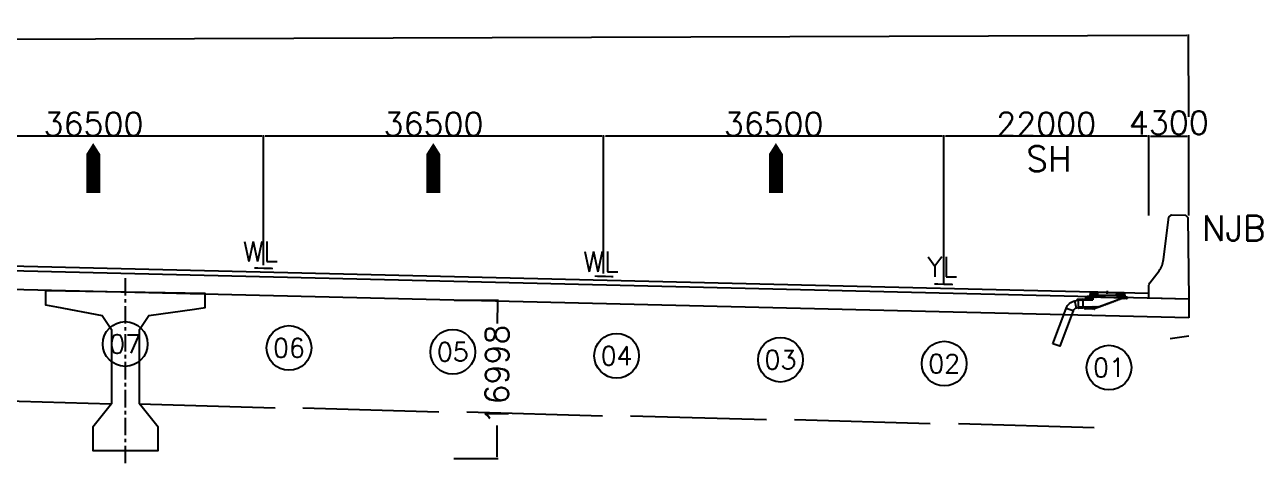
# Model space of a CAD drawing. Header units: metres. Extents: x 565382 to 572500, y 2710622 to 2713609.
# Drawn here: x 571868.1 to 572000.9, y 2712629.4 to 2712676.5 of the extents above; entities that cross this region are included whole.
import ezdxf
from ezdxf.enums import TextEntityAlignment as Align

# ---------------------------------------------------------------- set-up
doc = ezdxf.new("R2010")
doc.units = ezdxf.units.M
doc.linetypes.add('CENTER', pattern=[2, 1.25, -0.25, 0.25, -0.25])
doc.linetypes.add('DASHDOT', pattern=[25.4, 12.7, -6.35, 0, -6.35])
doc.layers.get('Defpoints').update_dxf_attribs({"lineweight": 15})
for name, color, linetype in [('-ANNO-T080', 2, 'Continuous'), ('-BRDG LAYOUT', 210, 'Continuous'), ('-COLMNS', 11, 'Continuous'), ('-Dim lanes', 3, 'Continuous'), ('-DIM S', 1, 'Continuous'), ('-DIM SPACING', 240, 'Continuous'), ('-DIMLN-C', 1, 'Continuous'), ('-DRNG', 160, 'Continuous'), ('-Grdr no', 252, 'Continuous'), ('-NEW PIER STYLE', 210, 'Continuous'), ('-Pier', 210, 'Continuous'), ('-PIER-MBND', 3, 'Continuous'), ('-SCUPPER', 1, 'Continuous'), ('B-ASFLT-C', 8, 'Continuous'), ('B-AXECL-D', 1, 'DASHDOT'), ('B-BEMEL-H', 140, 'Continuous')]:
    doc.layers.add(name, color=color, linetype=linetype)
doc.layers.add('-Route', color=7, linetype='Continuous', true_color=0x595da6)
doc.styles.add('LE100', font='simplex.shx', dxfattribs={"height": 270})
doc.styles.add('ROMANS', font='romans.shx', dxfattribs={"height": 2.5})
doc.dimstyles.new('ZFP-DIM-75', dxfattribs={"dimscale": 0.075, "dimtxt": 2.5, "dimasz": 2.5, "dimexe": 1.5, "dimexo": 1, "dimgap": 0.75, "dimtad": 1, "dimdec": 0, "dimlfac": 1000, "dimzin": 1, "dimdsep": 46, "dimtxsty": 'ROMANS', "dimcen": 0, "dimdle": 200, "dimclrd": 240, "dimclre": 240, "dimclrt": 40, "dimaunit": 1, "dimazin": 0, "dimtfac": 2, "dimtdec": 0, "dimtmove": 0, "dimatfit": 3, "dimfxl": 1, "dimtvp": 1, "dimtolj": 1, "dimtzin": 1, "dimarcsym": 0})
pattern_1 = [(41.27816908186, (3362834520.988, 1008483973.6895), (-5.313634249687, 4.392893398124), [])]
pattern_2 = [(140.41874361452, (3362834520.988, 1008483973.6895), (-5.156581019644, -4.526687106548), [])]

# ---------------------------------------------------------------- blocks, each defined once
blk = doc.blocks.new('*D239')
at = {"layer": '-Dim lanes', "lineweight": -2, "transparency": 16777216}
for p, q in [((571992.8, 2712675.35), (571850.57, 2712674.88)), ((571993.01, 2712666.62), (571992.98, 2712675.47)), ((571694.42, 2712665.62), (571694.39, 2712674.47)), ((571694.57, 2712674.36), (571836.88, 2712674.83))]:
    blk.add_line(p, q, dxfattribs=at)
at = {"layer": '-Dim lanes', "transparency": 16777216}
for points in [[(571992.8, 2712675.39), (571992.8, 2712675.32), (571992.99, 2712675.36)], [(571694.57, 2712674.39), (571694.57, 2712674.32), (571694.39, 2712674.36)]]:
    blk.add_solid(points, dxfattribs=at)
at = {"layer": 'Defpoints', "color": 0, "transparency": 16777216}
for p in [(571694.39, 2712674.36), (571993.01, 2712666.55), (571694.42, 2712665.55)]:
    blk.add_point(p, dxfattribs=at)
at = {"layer": '-Dim lanes', "color": 2, "transparency": 16777216, "insert": (571843.73, 2712674.86), "char_height": 2.5, "attachment_point": 5, "rotation": 0.1919, "style": 'ROMANS'}
blk.add_mtext('\\A1;298600', dxfattribs=at)
blk = doc.blocks.new('*D232')
at = {"layer": '-Dim lanes', "lineweight": -2, "transparency": 16777216}
for p, q in [((571988.71, 2712656.04), (571988.71, 2712664.66)), ((571988.9, 2712664.55), (571992.83, 2712664.55)), ((571993.01, 2712656.04), (571993.01, 2712664.66))]:
    blk.add_line(p, q, dxfattribs=at)
at = {"layer": '-Dim lanes', "transparency": 16777216}
for points in [[(571988.9, 2712664.58), (571988.9, 2712664.51), (571988.71, 2712664.55)], [(571992.83, 2712664.58), (571992.83, 2712664.51), (571993.01, 2712664.55)]]:
    blk.add_solid(points, dxfattribs=at)
at = {"layer": 'Defpoints', "color": 0, "transparency": 16777216}
for p in [(571993.01, 2712664.55), (571988.71, 2712655.97), (571993.01, 2712655.97)]:
    blk.add_point(p, dxfattribs=at)
at = {"layer": '-Dim lanes', "color": 2, "transparency": 16777216, "insert": (571990.86, 2712665.99), "char_height": 2.5, "attachment_point": 5, "style": 'ROMANS'}
blk.add_mtext('\\A1;4300', dxfattribs=at)
blk = doc.blocks.new('*D224')
at = {"layer": '-DIM SPACING', "color": 1, "lineweight": -2, "transparency": 16777216}
for p, q in [((571914.19, 2712646.95), (571918.92, 2712646.94)), ((571918.81, 2712646.75), (571918.8, 2712644.42)), ((571918.77, 2712630.13), (571918.78, 2712633.48)), ((571914.15, 2712629.95), (571918.88, 2712629.94))]:
    blk.add_line(p, q, dxfattribs=at)
at = {"layer": '-DIM SPACING', "color": 1, "transparency": 16777216}
for points in [[(571918.78, 2712646.75), (571918.84, 2712646.75), (571918.81, 2712646.94)], [(571918.74, 2712630.13), (571918.8, 2712630.13), (571918.77, 2712629.94)]]:
    blk.add_solid(points, dxfattribs=at)
at = {"layer": 'Defpoints', "color": 0, "transparency": 16777216}
for p in [(571914.12, 2712646.95), (571914.07, 2712629.95), (571918.77, 2712629.94)]:
    blk.add_point(p, dxfattribs=at)
at = {"layer": '-DIM SPACING', "color": 2, "transparency": 16777216, "insert": (571918.77, 2712638.95), "char_height": 2.5, "attachment_point": 5, "rotation": 89.8558, "style": 'ROMANS'}
blk.add_mtext('\\A1;16998', dxfattribs=at)
blk = doc.blocks.new('*D233')
at = {"layer": '-Dim lanes', "lineweight": -2, "transparency": 16777216}
for p, q in [((571966.71, 2712648.69), (571966.71, 2712664.66)), ((571988.53, 2712664.55), (571966.9, 2712664.55)), ((571988.71, 2712656.04), (571988.71, 2712664.66))]:
    blk.add_line(p, q, dxfattribs=at)
at = {"layer": '-Dim lanes', "transparency": 16777216}
for points in [[(571966.9, 2712664.58), (571966.9, 2712664.51), (571966.71, 2712664.55)], [(571988.53, 2712664.58), (571988.53, 2712664.51), (571988.71, 2712664.55)]]:
    blk.add_solid(points, dxfattribs=at)
at = {"layer": 'Defpoints', "color": 0, "transparency": 16777216}
for p in [(571966.71, 2712664.55), (571988.71, 2712655.97), (571966.71, 2712648.61)]:
    blk.add_point(p, dxfattribs=at)
at = {"layer": '-Dim lanes', "color": 2, "transparency": 16777216, "insert": (571977.71, 2712665.85), "char_height": 2.5, "attachment_point": 5, "style": 'ROMANS'}
blk.add_mtext('\\A1;22000', dxfattribs=at)
blk = doc.blocks.new('*D234')
at = {"layer": '-Dim lanes', "lineweight": -2, "transparency": 16777216}
for p, q in [((571930.21, 2712649.8), (571930.21, 2712664.66)), ((571966.53, 2712664.55), (571930.4, 2712664.55)), ((571966.71, 2712648.92), (571966.71, 2712664.66))]:
    blk.add_line(p, q, dxfattribs=at)
at = {"layer": '-Dim lanes', "transparency": 16777216}
for points in [[(571930.4, 2712664.58), (571930.4, 2712664.51), (571930.21, 2712664.55)], [(571966.53, 2712664.58), (571966.53, 2712664.51), (571966.71, 2712664.55)]]:
    blk.add_solid(points, dxfattribs=at)
at = {"layer": 'Defpoints', "color": 0, "transparency": 16777216}
for p in [(571930.21, 2712664.55), (571930.21, 2712649.72), (571966.71, 2712648.85)]:
    blk.add_point(p, dxfattribs=at)
at = {"layer": '-Dim lanes', "color": 2, "transparency": 16777216, "insert": (571948.46, 2712665.85), "char_height": 2.5, "attachment_point": 5, "style": 'ROMANS'}
blk.add_mtext('\\A1;36500', dxfattribs=at)
blk = doc.blocks.new('*D235')
at = {"layer": '-Dim lanes', "lineweight": -2, "transparency": 16777216}
for p, q in [((571893.71, 2712650.68), (571893.71, 2712664.66)), ((571930.03, 2712664.55), (571893.9, 2712664.55)), ((571930.21, 2712649.8), (571930.21, 2712664.66))]:
    blk.add_line(p, q, dxfattribs=at)
at = {"layer": '-Dim lanes', "transparency": 16777216}
for points in [[(571893.9, 2712664.58), (571893.9, 2712664.51), (571893.71, 2712664.55)], [(571930.03, 2712664.58), (571930.03, 2712664.51), (571930.21, 2712664.55)]]:
    blk.add_solid(points, dxfattribs=at)
at = {"layer": 'Defpoints', "color": 0, "transparency": 16777216}
for p in [(571893.71, 2712664.55), (571893.71, 2712650.6), (571930.21, 2712649.72)]:
    blk.add_point(p, dxfattribs=at)
at = {"layer": '-Dim lanes', "color": 2, "transparency": 16777216, "insert": (571911.96, 2712665.85), "char_height": 2.5, "attachment_point": 5, "style": 'ROMANS'}
blk.add_mtext('\\A1;36500', dxfattribs=at)
blk = doc.blocks.new('*D236')
at = {"layer": '-Dim lanes', "lineweight": -2, "transparency": 16777216}
for p, q in [((571857.21, 2712651.55), (571857.21, 2712664.66)), ((571893.53, 2712664.55), (571857.4, 2712664.55)), ((571893.71, 2712650.68), (571893.71, 2712664.66))]:
    blk.add_line(p, q, dxfattribs=at)
at = {"layer": '-Dim lanes', "transparency": 16777216}
for points in [[(571857.4, 2712664.58), (571857.4, 2712664.51), (571857.21, 2712664.55)], [(571893.53, 2712664.58), (571893.53, 2712664.51), (571893.71, 2712664.55)]]:
    blk.add_solid(points, dxfattribs=at)
at = {"layer": 'Defpoints', "color": 0, "transparency": 16777216}
for p in [(571857.21, 2712664.55), (571857.21, 2712651.48), (571893.71, 2712650.6)]:
    blk.add_point(p, dxfattribs=at)
at = {"layer": '-Dim lanes', "color": 2, "transparency": 16777216, "insert": (571875.46, 2712665.85), "char_height": 2.5, "attachment_point": 5, "style": 'ROMANS'}
blk.add_mtext('\\A1;36500', dxfattribs=at)
blk = doc.blocks.new('GRDR-1713-1700')
at = {"layer": '-DIM S', "color": 3}
blk.add_lwpolyline([(-0.74, 1.519), (-0.856, 1.535), (-0.856, 1.687), (0.857, 1.713), (0.857, 1.563), (0.74, 1.541), (0.25, 1.45), (0.15, 1.3), (0.15, 0.5), (0.35, 0.25), (0.35, 0), (-0.35, 0), (-0.35, 0.25), (-0.15, 0.5), (-0.15, 1.3), (-0.25, 1.45)], close=True, dxfattribs=at)
at = {"layer": 'B-AXECL-D', "color": 4, "linetype": 'CENTER', "ltscale": 0.15}
blk.add_line((0, -0.137), (0, 1.861), dxfattribs=at)
blk = doc.blocks.new('SCUP')
at = {"layer": '-SCUPPER'}
h = blk.add_hatch(dxfattribs=at)
h.set_pattern_fill('ANSI31', color=256, scale=0.05, angle=0.8594, style=0)
h.set_pattern_definition(pattern_1)
edge = h.paths.add_edge_path()
edge.add_line((156, -33), (155, -2))
edge.add_ellipse((150, -2), major_axis=(-4.74, 0), ratio=0.8519, start_angle=180.8594, end_angle=270.8594)
edge.add_line((150, 2), (101, 1))
edge.add_line((101, 1), (101, -34))
edge.add_line((101, -34), (156, -33))
h = blk.add_hatch(dxfattribs=at)
h.set_pattern_fill('ANSI31', color=256, scale=0.05, angle=0.8594, style=0)
h.set_pattern_definition(pattern_1)
edge = h.paths.add_edge_path()
edge.add_ellipse((177, -3), major_axis=(5.92, 0), ratio=0.8519, start_angle=4.1762, end_angle=90.8594)
edge.add_line((177, 2), (156, 2))
edge.add_line((156, 2), (157, -57))
edge.add_line((157, -57), (109, -58))
edge.add_line((109, -58), (110, -74))
edge.add_line((110, -74), (215, -73))
edge.add_line((215, -73), (214, -58))
edge.add_ellipse((212, -58), major_axis=(-2.37, 0), ratio=0.8519, start_angle=180.8594, end_angle=270.8594)
edge.add_line((212, -56), (194, -57))
edge.add_ellipse((194, -52), major_axis=(-5.92, 0), ratio=0.8519, start_angle=4.1762, end_angle=90.8594, ccw=False)
edge.add_line((188, -52), (183, -2))
h = blk.add_hatch(dxfattribs=at)
h.set_pattern_fill('ANSI31', color=256, scale=0.05, angle=90.8594, style=0)
h.set_pattern_definition(pattern_2)
edge = h.paths.add_edge_path()
edge.add_ellipse((-160, -111), major_axis=(5.92, 0), ratio=0.8519, start_angle=276.573, end_angle=360.8594, ccw=False)
edge.add_line((-159, -116), (-310, -131))
edge.add_line((-310, -131), (-310, -120))
edge.add_line((-310, -120), (-236, -113))
edge.add_line((-236, -113), (-236, -87))
edge.add_line((-236, -87), (-212, -87))
edge.add_line((-212, -87), (-212, -78))
edge.add_line((-212, -78), (-154, -78))
edge.add_line((-154, -78), (-154, -111))
h = blk.add_hatch(dxfattribs=at)
h.set_pattern_fill('ANSI31', color=256, scale=0.05, angle=90.8594, style=0)
h.set_pattern_definition(pattern_2)
edge = h.paths.add_edge_path()
edge.add_line((157, -82), (209, -81))
edge.add_ellipse((209, -76), major_axis=(5.92, 0), ratio=0.8519, start_angle=-89.1406, end_angle=0.8594)
edge.add_line((215, -76), (215, -73))
edge.add_line((215, -73), (157, -74))
edge.add_line((157, -74), (-81, -205))
edge.add_line((-81, -205), (-308, -221))
edge.add_line((-308, -221), (-308, -231))
edge.add_line((-308, -231), (-238, -227))
edge.add_line((-238, -227), (-238, -241))
edge.add_ellipse((-233, -241), major_axis=(-4.74, 0), ratio=0.8519, start_angle=0.8594, end_angle=90.8594)
edge.add_line((-233, -245), (-136, -244))
edge.add_ellipse((-136, -239), major_axis=(-5.92, 0), ratio=0.8519, start_angle=90.8594, end_angle=123.1297)
edge.add_line((-133, -243), (157, -82))
h = blk.add_hatch(dxfattribs=at)
h.set_pattern_fill('ANSI31', color=256, scale=0.05, angle=0.8594, style=0)
h.set_pattern_definition(pattern_1)
edge = h.paths.add_edge_path()
edge.add_line((-155, -61), (-155, -37))
edge.add_line((-155, -37), (-156, -2))
edge.add_line((-156, -2), (-177, -2))
edge.add_ellipse((-177, -7), major_axis=(5.92, 0), ratio=0.8519, start_angle=90.8594, end_angle=180.8594)
edge.add_ellipse((-177, -7), major_axis=(-5.92, 0), ratio=0.8519, start_angle=357.5426, end_angle=360.8594, ccw=False)
edge.add_line((-183, -7), (-186, -57))
edge.add_ellipse((-192, -57), major_axis=(-5.92, 0), ratio=0.8519, start_angle=90.8594, end_angle=177.5426, ccw=False)
edge.add_line((-192, -62), (-210, -62))
edge.add_ellipse((-210, -64), major_axis=(-2.37, 0), ratio=0.8519, start_angle=-89.1406, end_angle=0.8594)
edge.add_line((-212, -64), (-212, -78))
edge.add_line((-212, -78), (-107, -77))
edge.add_line((-107, -77), (-107, -60))
edge.add_line((-107, -60), (-155, -61))
h = blk.add_hatch(dxfattribs=at)
h.set_pattern_fill('ANSI31', color=256, scale=0.05, angle=0.8594, style=0)
h.set_pattern_definition(pattern_1)
edge = h.paths.add_edge_path()
edge.add_line((-154, -37), (-100, -37))
edge.add_line((-100, -37), (-101, -1))
edge.add_line((-101, -1), (-150, -2))
edge.add_ellipse((-150, -6), major_axis=(4.74, 0), ratio=0.8519, start_angle=90.8594, end_angle=180.8594)
edge.add_line((-155, -6), (-154, -37))
h = blk.add_hatch(dxfattribs=at)
h.set_pattern_fill('ANSI31', color=256, scale=0.05, angle=0.8594, style=0)
h.set_pattern_definition(pattern_1)
h.paths.add_polyline_path([(-107, -60), (-108, -37), (-155, -37), (-155, -61)])
h = blk.add_hatch(dxfattribs=at)
h.set_pattern_fill('ANSI31', color=256, scale=0.05, angle=0.8594, style=0)
h.set_pattern_definition(pattern_1)
h.paths.add_polyline_path([(156, -33), (109, -34), (109, -58), (157, -57)])
for p, q in [((-101, -1), (101, 1)), ((0, -21), (0, 21)), ((101, 1), (150, 2)), ((101, -34), (101, 1)), ((177, 2), (156, 2)), ((156, 2), (157, -57)), ((-236, -113), (-310, -120)), ((-159, -116), (-310, -131)), ((-310, -120), (-308, -231)), ((-212, -87), (-236, -87)), ((-236, -87), (-236, -113)), ((-212, -64), (-212, -78)), ((215, -73), (-212, -78)), ((-212, -78), (-212, -87)), ((-210, -62), (-192, -62)), ((-183, -7), (-186, -57)), ((-177, -2), (-156, -2)), ((-156, -2), (-155, -61)), ((-155, -6), (-154, -37)), ((-155, -61), (-155, -37)), ((-155, -37), (-108, -37)), ((-155, -61), (-107, -60)), ((-107, -60), (-155, -61)), ((-154, -37), (-100, -37)), ((-154, -78), (-154, -111)), ((-101, -1), (-150, -2)), ((157, -82), (-133, -243)), ((-108, -37), (-107, -60)), ((-107, -60), (-107, -77)), ((-100, -37), (-101, -1)), ((-100, -37), (101, -34)), ((-81, -205), (157, -74)), ((156, -33), (101, -34)), ((156, -33), (109, -34)), ((109, -34), (109, -58)), ((157, -57), (109, -58)), ((109, -58), (157, -57)), ((109, -58), (110, -74)), ((155, -2), (156, -33)), ((157, -57), (156, -33)), ((209, -81), (157, -82)), ((183, -2), (188, -52)), ((212, -56), (194, -57)), ((214, -58), (215, -73)), ((215, -73), (215, -76)), ((-308, -221), (-81, -205)), ((-308, -231), (-238, -227)), ((-238, -241), (-238, -227)), ((-136, -244), (-233, -245))]:
    blk.add_line(p, q, dxfattribs=at)
for centre, major_axis, start_param, end_param in [((150, -2), (-4.74, 0), 3.156592, 4.727388), ((177, -3), (-5.92, 0), 3.21448, 4.727388), ((-210, -64), (-2.37, 0), -1.555797, 0.014999), ((-192, -57), (-5.92, 0), 1.585795, 3.098703), ((-177, -7), (5.92, 0), 1.585795, 3.098703), ((-160, -111), (5.92, 0), -1.456076, 0.014999), ((-150, -6), (4.74, 0), 1.585795, 3.156592), ((-127, -20), (-10.9, 0), 3.141593, 9.424778), ((194, -52), (5.92, 0), 3.21448, 4.727388), ((209, -76), (5.92, 0), -1.555797, 0.014999), ((212, -58), (2.37, 0), 0.014999, 1.585795), ((-233, -241), (4.74, 0), 3.156592, 4.727388), ((-136, -239), (-5.92, 0), 1.585795, 2.149019)]:
    blk.add_ellipse(centre, major_axis=major_axis, ratio=0.8519, start_param=start_param, end_param=end_param, dxfattribs=at)

msp = doc.modelspace()

# ---------------------------------------------------------------- linework, layer by layer
at = {"layer": '-COLMNS'}
msp.add_line((571993.0145, 2712643.0564, -624.8892), (571991.0145, 2712642.7753, -624.8892), dxfattribs=at)
at = {"layer": '-DRNG'}
for p, q in [((571980.6073, 2712645.7948, -624.8778), (571979.8497, 2712646.0518, -624.8778)), ((571980.9467, 2712646.0917, -624.8778), (571980.7926, 2712646.8767, -624.8778))]:
    msp.add_line(p, q, dxfattribs=at)
at = {"layer": '-DRNG', "elevation": -624.8892, "flags": 128}
msp.add_lwpolyline([(571978.429, 2712642.2543), (571979.8497, 2712646.0518, -0.26863734), (571980.7926, 2712646.8767), (571980.9676, 2712646.9111), (571981.0752, 2712647.0414), (571981.6341, 2712647.0832), (571981.6341, 2712646.0827), (571981.1707, 2712646.0504), (571981.0889, 2712646.1197), (571980.9467, 2712646.0917, 0.26863734), (571980.6073, 2712645.7948), (571979.1866, 2712641.9972), (571978.429, 2712642.2543)], format="xyb", dxfattribs=at)
at = {"layer": '-Grdr no', "color": 7}
for centre in [(571878.8645, 2712642.2303, -624.8892), (571896.4445, 2712641.8084, -624.8892), (571914.0245, 2712641.3865, -624.8892), (571931.6045, 2712640.9645, -624.8892), (571949.1883, 2712640.5425, -624.8892), (571966.7645, 2712640.1207, -624.8892), (571984.4495, 2712639.6963, -624.8892)]:
    msp.add_circle(centre, 2.4, dxfattribs=at)
at = {"layer": '-Pier', "color": 7, "const_width": 0.2, "elevation": -624.8892}
for points in [[(571894.7139, 2712650.3427), (571892.7151, 2712650.3907)], [(571931.2582, 2712649.4667), (571929.2593, 2712649.5147)]]:
    msp.add_lwpolyline(points, dxfattribs=at)
at = {"layer": '-Pier', "color": 2, "const_width": 0.2, "elevation": -624.8892}
msp.add_lwpolyline([(571967.7116, 2712648.6244), (571965.7127, 2712648.6723)], dxfattribs=at)
at = {"layer": '-PIER-MBND'}
msp.add_line((571993.0145, 2712647.0572, -624.8892), (571993.0145, 2712645.0569, -624.8892), dxfattribs=at)
at = {"layer": '-Route', "elevation": -624.8892, "flags": 128}
for points in [[(571875.4344, 2712658.4456, 1.5, 1.5, 0), (571875.4344, 2712660.8541, 3.75, 0, 0), (571875.4344, 2712663.8103, 0, 0, 0)], [(571911.9344, 2712658.4456, 1.5, 1.5, 0), (571911.9344, 2712660.8541, 3.75, 0, 0), (571911.9344, 2712663.8103, 0, 0, 0)], [(571948.7017, 2712658.4456, 1.5, 1.5, 0), (571948.7017, 2712660.8541, 3.75, 0, 0), (571948.7017, 2712663.8103, 0, 0, 0)]]:
    msp.add_lwpolyline(points, format="xyseb", dxfattribs=at)
at = {"color": 5}
msp.add_line((571993.0145, 2712647.0572, -624.8892), (571843.7145, 2712650.6404, -624.8892), dxfattribs=at)
at = {"color": 4}
for p, q in [((571993.0145, 2712647.0572, -624.8892), (571851.2145, 2712650.4604, -624.8892)), ((571993.0145, 2712645.0569, -624.8892), (571843.7145, 2712648.6401, -624.8892))]:
    msp.add_line(p, q, dxfattribs=at)
at = {"layer": 'B-ASFLT-C', "color": 1}
msp.add_line((571988.7265, 2712647.6602, -624.8892), (571851.2145, 2712650.9605, -624.8892), dxfattribs=at)
at = {"layer": 'B-BEMEL-H'}
for p, q in [((571862.7845, 2712636.2185, -624.8892), (571877.3645, 2712635.7965, -624.8892)), ((571880.3645, 2712635.7965, -624.8892), (571894.9445, 2712635.3746, -624.8892)), ((571897.9445, 2712635.3746, -624.8892), (571912.5245, 2712634.9527, -624.8892)), ((571915.5245, 2712634.9527, -624.8892), (571930.1045, 2712634.5308, -624.8892)), ((571933.1045, 2712634.5308, -624.8892), (571947.6845, 2712634.1089, -624.8892)), ((571950.6845, 2712634.1089, -624.8892), (571965.2645, 2712633.6869, -624.8892)), ((571968.2845, 2712633.6865, -624.8892), (571982.8645, 2712633.2645, -624.8892))]:
    msp.add_line(p, q, dxfattribs=at)
at = {"layer": 'B-BEMEL-H', "color": 5, "elevation": -624.8806}
msp.add_lwpolyline([(571988.7135, 2712647.1604), (571988.7424, 2712648.4988, -0.15728382), (571988.8429, 2712648.7889), (571989.8205, 2712650.0865, 0.13184468), (571990.3054, 2712651.2883), (571990.8635, 2712655.8672), (571991.1437, 2712656.11), (571992.6433, 2712656.0775), (571992.9017, 2712655.8223), (571993.0122, 2712647.0572), (571988.7135, 2712647.1604)], format="xyb", dxfattribs=at)

# ---------------------------------------------------------------- block references
at = {"layer": '-BRDG LAYOUT', "xscale": 0.01, "yscale": 0.0075, "zscale": 0.01, "rotation": 358.0760658933506}
msp.add_blockref('SCUP', (571984.2676, 2712647.7673, -624.8778), dxfattribs=at)
at = {"layer": '-NEW PIER STYLE', "color": 4, "xscale": -10, "yscale": 10, "zscale": 10}
msp.add_blockref('GRDR-1713-1700', (571878.8945, 2712630.7963, -624.8892), dxfattribs=at)

# ---------------------------------------------------------------- texts
at = {"layer": '-ANNO-T080', "color": 7, "style": 'LE100'}
for s, p in [('WL', (571891.4899, 2712651.0937, -624.8892)), ('WL', (571928.02, 2712649.9919, -624.8892)), ('YL', (571964.9371, 2712649.4443, -624.8892))]:
    msp.add_text(s, height=2.16, dxfattribs=at).set_placement(p)
at = {"layer": '-DIMLN-C', "style": 'LE100'}
msp.add_text('SH', height=2.7, dxfattribs=at).set_placement((571978.0078, 2712660.7573, -624.8892), align=Align.CENTER)
at = {"layer": '-DIMLN-C', "insert": (571994.4165, 2712656.0135, -624.8806), "char_height": 2.7, "attachment_point": 1, "style": 'LE100'}
msp.add_mtext('NJB', dxfattribs=at)
at = {"layer": '-Grdr no', "style": 'ROMANS'}
for s, p in [('07', (571878.8645, 2712642.2303, -624.8892)), ('06', (571896.4445, 2712641.8084, -624.8892)), ('05', (571914.0245, 2712641.3865, -624.8892)), ('04', (571931.6045, 2712640.9645, -624.8892)), ('03', (571949.1883, 2712640.5425, -624.8892)), ('02', (571966.7645, 2712640.1207, -624.8892)), ('01', (571984.4495, 2712639.6963, -624.8892))]:
    msp.add_text(s, height=2, dxfattribs=at).set_placement(p, align=Align.MIDDLE_CENTER)

# ---------------------------------------------------------------- dimensions: what is measured, and where the dimension line sits
at = {"layer": '-Dim lanes'}
dim = msp.add_linear_dim(base=(571694.3871, 2712674.3551, -624.8892), p1=(571993.0145, 2712666.5456, -624.8892), p2=(571694.4166, 2712665.5456, -624.8892), angle=180.191882, dimstyle='ZFP-DIM-75', override={"dimtxt": 3.33, "dimclrd": 256, "dimclre": 256, "dimclrt": 2, "dimtmove": 2}, dxfattribs=at)
dim.commit()
dim.dimension.update_dxf_attribs({"geometry": '*D239', "text_midpoint": (571843.7256, 2712674.8553, -624.8892), "dimtype": 161})
for base, p1, p2, picture, middle in [((571857.2145, 2712664.5456, -624.8892), (571893.7145, 2712650.6006, -624.8892), (571857.2145, 2712651.4766, -624.8892), '*D236', (571875.4645, 2712665.8519, -624.8892)), ((571893.7145, 2712664.5456, -624.8892), (571930.2145, 2712649.7246, -624.8892), (571893.7145, 2712650.6006, -624.8892), '*D235', (571911.9645, 2712665.8519, -624.8892)), ((571930.2145, 2712664.5456, -624.8892), (571966.7145, 2712648.8486, -624.8892), (571930.2145, 2712649.7246, -624.8892), '*D234', (571948.4645, 2712665.8519, -624.8892)), ((571966.7145, 2712664.5456, -624.8892), (571988.7145, 2712655.969, -624.8892), (571966.7145, 2712648.6118, -624.8892), '*D233', (571977.7145, 2712665.8519, -624.8892))]:
    dim = msp.add_linear_dim(base=base, p1=p1, p2=p2, angle=180, dimstyle='ZFP-DIM-75', override={"dimtxt": 3.33, "dimclrd": 256, "dimclre": 256, "dimclrt": 2, "dimtmove": 2}, dxfattribs=at)
    dim.commit()
    dim.dimension.update_dxf_attribs({"geometry": picture, "text_midpoint": middle})
dim = msp.add_aligned_dim(p1=(571988.7145, 2712655.969, -624.8892), p2=(571993.0145, 2712655.969, -624.8892), distance=8.5766, dimstyle='ZFP-DIM-75', override={"dimtxt": 3.33, "dimclrd": 256, "dimclre": 256, "dimclrt": 2, "dimtmove": 2}, dxfattribs=at)
dim.commit()
dim.dimension.update_dxf_attribs({"geometry": '*D232', "text_midpoint": (571990.8645, 2712665.9925, -624.8892)})
at = {"layer": '-DIM SPACING'}
dim = msp.add_linear_dim(base=(571918.7674, 2712629.9406, -624.8892), p1=(571914.1173, 2712646.9505, -624.8892), p2=(571914.0745, 2712629.9525, -624.8892), angle=269.855766, dimstyle='ZFP-DIM-75', override={"dimclrd": 1, "dimclre": 1, "dimclrt": 2, "dimtmove": 2}, dxfattribs=at)
dim.commit()
dim.dimension.update_dxf_attribs({"geometry": '*D224', "text_midpoint": (571918.7694, 2712638.9515, -624.8892), "dimtype": 161})

doc.saveas('drawing.dxf')
